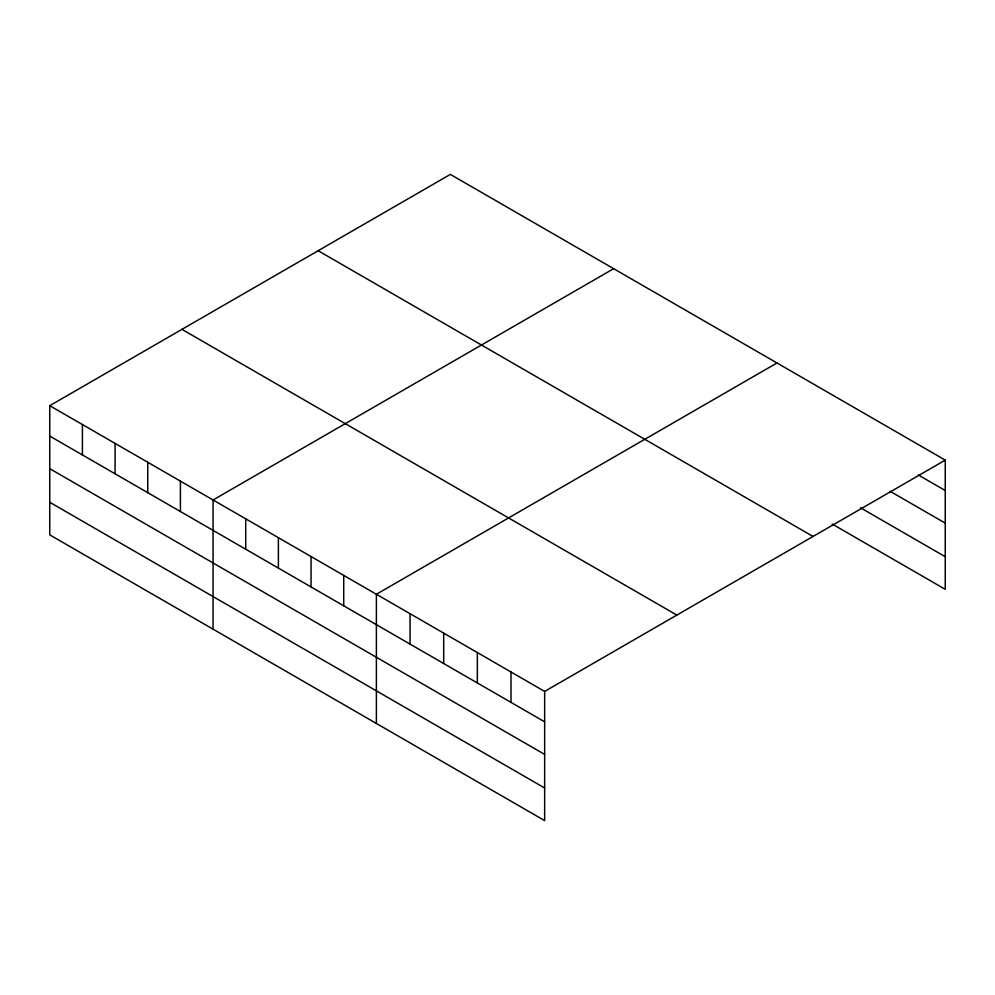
<?xml version="1.0" encoding="UTF-8"?>
<svg xmlns="http://www.w3.org/2000/svg" width="995" height="995" viewBox="0 0 995 995"><rect width="100%" height="100%" fill="white"/><g stroke="black" fill="none" stroke-linecap="round" stroke-linejoin="round"><path stroke-width="1.49" d="M544.651 754.409L544.651 691.413L49.75 405.686L49.75 534.875L544.651 820.601L544.651 754.409L49.75 468.682M832.181 524.029L945.25 589.314L945.25 460.125L450.349 174.399L49.75 405.686M613.666 268.687L213.067 499.975L213.067 629.163M776.983 362.976L376.384 594.264L376.384 723.452M544.651 691.413L945.25 460.125M918.323 474.988L945.25 490.523M890.065 491.269L945.25 523.134M860.439 507.748L945.25 556.715M318.151 250.728L813.052 536.454M181.948 329.357L676.849 615.084M49.75 436.084L544.651 721.81M49.75 502.276L544.651 788.003M510.995 671.986L510.995 702.383M477.339 652.558L477.339 682.956M443.695 633.118L443.695 663.528M410.039 613.691L410.039 644.101M343.723 575.408L343.723 605.806M311.062 556.553L311.062 586.951M278.389 537.686L278.389 568.095M245.728 518.83L245.728 549.24M180.406 481.12L180.406 511.517M147.745 462.265L147.745 492.662M115.072 443.397L115.072 473.807M82.411 424.542L82.411 454.939"/></g></svg>
